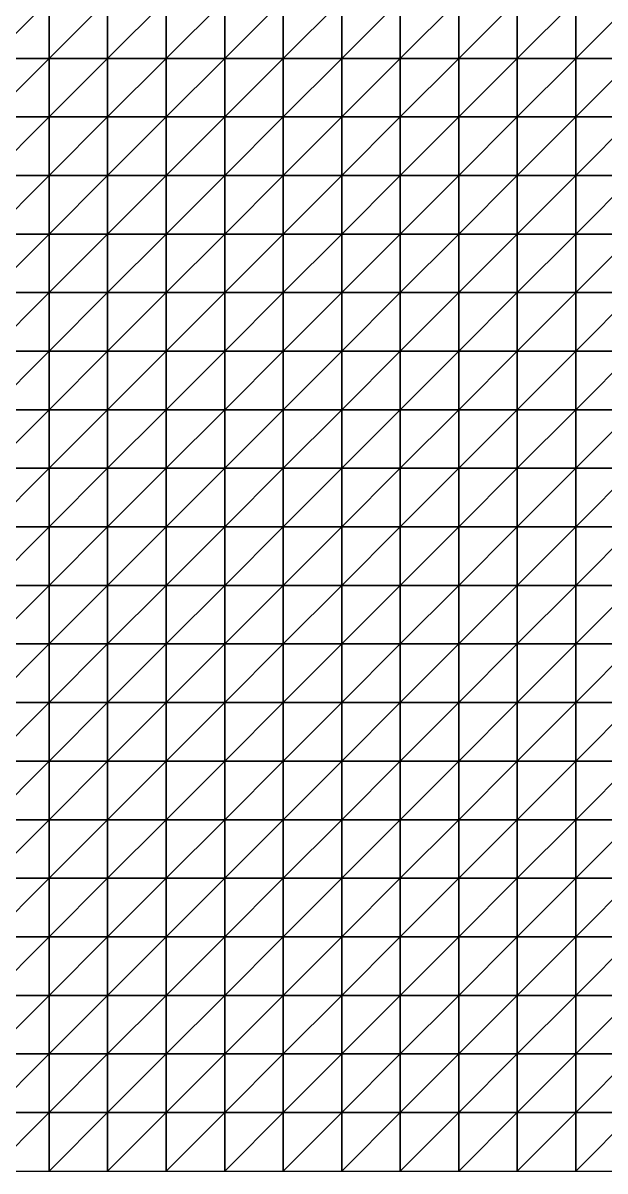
# Model space of a CAD drawing. Header units: metres. Extents: x 351000 to 353000, y 7455000 to 7457000.
# Drawn here: x 351738.8 to 351987.5, y 7455000 to 7455490.1 of the extents above; entities that cross this region are included whole.
import ezdxf

# ---------------------------------------------------------------- set-up
doc = ezdxf.new("R2010")
doc.units = ezdxf.units.M

msp = doc.modelspace()

# ---------------------------------------------------------------- linework, layer by layer
at = {"layer": 'TOPOGRAPHY'}
for points in [[(351725, 7455475, 1260.24), (351750, 7455475, 1261.61), (351750, 7455500, 1260.31)], [(351725, 7455475, 1260.24), (351750, 7455500, 1260.31), (351725, 7455500, 1258.76)], [(351750, 7455475, 1261.61), (351775, 7455475, 1263.9), (351775, 7455500, 1262.91)], [(351750, 7455475, 1261.61), (351775, 7455500, 1262.91), (351750, 7455500, 1260.31)], [(351775, 7455475, 1263.9), (351800, 7455475, 1267.08), (351800, 7455500, 1266.46)], [(351775, 7455475, 1263.9), (351800, 7455500, 1266.46), (351775, 7455500, 1262.91)], [(351800, 7455475, 1267.08), (351825, 7455475, 1271.04), (351825, 7455500, 1270.81)], [(351800, 7455475, 1267.08), (351825, 7455500, 1270.81), (351800, 7455500, 1266.46)], [(351825, 7455475, 1271.04), (351850, 7455475, 1275.57), (351850, 7455500, 1275.7)], [(351825, 7455475, 1271.04), (351850, 7455500, 1275.7), (351825, 7455500, 1270.81)], [(351850, 7455475, 1275.57), (351875, 7455475, 1280.41), (351875, 7455500, 1280.83)], [(351850, 7455475, 1275.57), (351875, 7455500, 1280.83), (351850, 7455500, 1275.7)], [(351875, 7455475, 1280.41), (351900, 7455475, 1285.26), (351900, 7455500, 1285.87)], [(351875, 7455475, 1280.41), (351900, 7455500, 1285.87), (351875, 7455500, 1280.83)], [(351900, 7455475, 1285.26), (351925, 7455475, 1289.78), (351925, 7455500, 1290.5)], [(351900, 7455475, 1285.26), (351925, 7455500, 1290.5), (351900, 7455500, 1285.87)], [(351925, 7455475, 1289.78), (351950, 7455475, 1293.7), (351950, 7455500, 1294.43)], [(351925, 7455475, 1289.78), (351950, 7455500, 1294.43), (351925, 7455500, 1290.5)], [(351950, 7455475, 1293.7), (351975, 7455475, 1296.78), (351975, 7455500, 1297.45)], [(351950, 7455475, 1293.7), (351975, 7455500, 1297.45), (351950, 7455500, 1294.43)], [(351975, 7455475, 1296.78), (352000, 7455475, 1298.85), (352000, 7455500, 1299.45)], [(351975, 7455475, 1296.78), (352000, 7455500, 1299.45), (351975, 7455500, 1297.45)], [(351725, 7455450, 1263.47), (351750, 7455450, 1264.4), (351750, 7455475, 1261.61)], [(351725, 7455450, 1263.47), (351750, 7455475, 1261.61), (351725, 7455475, 1260.24)], [(351750, 7455450, 1264.4), (351775, 7455450, 1266.05), (351775, 7455475, 1263.9)], [(351750, 7455450, 1264.4), (351775, 7455475, 1263.9), (351750, 7455475, 1261.61)], [(351775, 7455450, 1266.05), (351800, 7455450, 1268.46), (351800, 7455475, 1267.08)], [(351775, 7455450, 1266.05), (351800, 7455475, 1267.08), (351775, 7455475, 1263.9)], [(351800, 7455450, 1268.46), (351825, 7455450, 1271.6), (351825, 7455475, 1271.04)], [(351800, 7455450, 1268.46), (351825, 7455475, 1271.04), (351800, 7455475, 1267.08)], [(351825, 7455450, 1271.6), (351850, 7455450, 1275.35), (351850, 7455475, 1275.57)], [(351825, 7455450, 1271.6), (351850, 7455475, 1275.57), (351825, 7455475, 1271.04)], [(351850, 7455450, 1275.35), (351875, 7455450, 1279.52), (351875, 7455475, 1280.41)], [(351850, 7455450, 1275.35), (351875, 7455475, 1280.41), (351850, 7455475, 1275.57)], [(351875, 7455450, 1279.52), (351900, 7455450, 1283.84), (351900, 7455475, 1285.26)], [(351875, 7455450, 1279.52), (351900, 7455475, 1285.26), (351875, 7455475, 1280.41)], [(351900, 7455450, 1283.84), (351925, 7455450, 1288.04), (351925, 7455475, 1289.78)], [(351900, 7455450, 1283.84), (351925, 7455475, 1289.78), (351900, 7455475, 1285.26)], [(351925, 7455450, 1288.04), (351950, 7455450, 1291.84), (351950, 7455475, 1293.7)], [(351925, 7455450, 1288.04), (351950, 7455475, 1293.7), (351925, 7455475, 1289.78)], [(351950, 7455450, 1291.84), (351975, 7455450, 1294.97), (351975, 7455475, 1296.78)], [(351950, 7455450, 1291.84), (351975, 7455475, 1296.78), (351950, 7455475, 1293.7)], [(351975, 7455450, 1294.97), (352000, 7455450, 1297.26), (352000, 7455475, 1298.85)], [(351975, 7455450, 1294.97), (352000, 7455475, 1298.85), (351975, 7455475, 1296.78)], [(351725, 7455425, 1267.64), (351750, 7455425, 1267.94), (351750, 7455450, 1264.4)], [(351725, 7455425, 1267.64), (351750, 7455450, 1264.4), (351725, 7455450, 1263.47)], [(351750, 7455425, 1267.94), (351775, 7455425, 1268.72), (351775, 7455450, 1266.05)], [(351750, 7455425, 1267.94), (351775, 7455450, 1266.05), (351750, 7455450, 1264.4)], [(351775, 7455425, 1268.72), (351800, 7455425, 1270.11), (351800, 7455450, 1268.46)], [(351775, 7455425, 1268.72), (351800, 7455450, 1268.46), (351775, 7455450, 1266.05)], [(351800, 7455425, 1270.11), (351825, 7455425, 1272.17), (351825, 7455450, 1271.6)], [(351800, 7455425, 1270.11), (351825, 7455450, 1271.6), (351800, 7455450, 1268.46)], [(351825, 7455425, 1272.17), (351850, 7455425, 1274.88), (351850, 7455450, 1275.35)], [(351825, 7455425, 1272.17), (351850, 7455450, 1275.35), (351825, 7455450, 1271.6)], [(351850, 7455425, 1274.88), (351875, 7455425, 1278.14), (351875, 7455450, 1279.52)], [(351850, 7455425, 1274.88), (351875, 7455450, 1279.52), (351850, 7455450, 1275.35)], [(351875, 7455425, 1278.14), (351900, 7455425, 1281.77), (351900, 7455450, 1283.84)], [(351875, 7455425, 1278.14), (351900, 7455450, 1283.84), (351875, 7455450, 1279.52)], [(351900, 7455425, 1281.77), (351925, 7455425, 1285.53), (351925, 7455450, 1288.04)], [(351900, 7455425, 1281.77), (351925, 7455450, 1288.04), (351900, 7455450, 1283.84)], [(351925, 7455425, 1285.53), (351950, 7455425, 1289.17), (351950, 7455450, 1291.84)], [(351925, 7455425, 1285.53), (351950, 7455450, 1291.84), (351925, 7455450, 1288.04)], [(351950, 7455425, 1289.17), (351975, 7455425, 1292.43), (351975, 7455450, 1294.97)], [(351950, 7455425, 1289.17), (351975, 7455450, 1294.97), (351950, 7455450, 1291.84)], [(351975, 7455425, 1292.43), (352000, 7455425, 1295.07), (352000, 7455450, 1297.26)], [(351975, 7455425, 1292.43), (352000, 7455450, 1297.26), (351975, 7455450, 1294.97)], [(351725, 7455400, 1271.88), (351750, 7455400, 1271.5), (351750, 7455425, 1267.94)], [(351725, 7455400, 1271.88), (351750, 7455425, 1267.94), (351725, 7455425, 1267.64)], [(351750, 7455400, 1271.5), (351775, 7455400, 1271.36), (351775, 7455425, 1268.72)], [(351750, 7455400, 1271.5), (351775, 7455425, 1268.72), (351750, 7455425, 1267.94)], [(351775, 7455400, 1271.36), (351800, 7455400, 1271.69), (351800, 7455425, 1270.11)], [(351775, 7455400, 1271.36), (351800, 7455425, 1270.11), (351775, 7455425, 1268.72)], [(351800, 7455400, 1271.69), (351825, 7455400, 1272.63), (351825, 7455425, 1272.17)], [(351800, 7455400, 1271.69), (351825, 7455425, 1272.17), (351800, 7455425, 1270.11)], [(351825, 7455400, 1272.63), (351850, 7455400, 1274.25), (351850, 7455425, 1274.88)], [(351825, 7455400, 1272.63), (351850, 7455425, 1274.88), (351825, 7455425, 1272.17)], [(351850, 7455400, 1274.25), (351875, 7455400, 1276.56), (351875, 7455425, 1278.14)], [(351850, 7455400, 1274.25), (351875, 7455425, 1278.14), (351850, 7455425, 1274.88)], [(351875, 7455400, 1276.56), (351900, 7455400, 1279.46), (351900, 7455425, 1281.77)], [(351875, 7455400, 1276.56), (351900, 7455425, 1281.77), (351875, 7455425, 1278.14)], [(351900, 7455400, 1279.46), (351925, 7455400, 1282.78), (351925, 7455425, 1285.53)], [(351900, 7455400, 1279.46), (351925, 7455425, 1285.53), (351900, 7455425, 1281.77)], [(351925, 7455400, 1282.78), (351950, 7455400, 1286.28), (351950, 7455425, 1289.17)], [(351925, 7455400, 1282.78), (351950, 7455425, 1289.17), (351925, 7455425, 1285.53)], [(351950, 7455400, 1286.28), (351975, 7455400, 1289.72), (351975, 7455425, 1292.43)], [(351950, 7455400, 1286.28), (351975, 7455425, 1292.43), (351950, 7455425, 1289.17)], [(351975, 7455400, 1289.72), (352000, 7455400, 1292.81), (352000, 7455425, 1295.07)], [(351975, 7455400, 1289.72), (352000, 7455425, 1295.07), (351975, 7455425, 1292.43)], [(351725, 7455375, 1275.5), (351750, 7455375, 1274.55), (351750, 7455400, 1271.5)], [(351725, 7455375, 1275.5), (351750, 7455400, 1271.5), (351725, 7455400, 1271.88)], [(351750, 7455375, 1274.55), (351775, 7455375, 1273.66), (351775, 7455400, 1271.36)], [(351750, 7455375, 1274.55), (351775, 7455400, 1271.36), (351750, 7455400, 1271.5)], [(351775, 7455375, 1273.66), (351800, 7455375, 1273.09), (351800, 7455400, 1271.69)], [(351775, 7455375, 1273.66), (351800, 7455400, 1271.69), (351775, 7455400, 1271.36)], [(351800, 7455375, 1273.09), (351825, 7455375, 1273.07), (351825, 7455400, 1272.63)], [(351800, 7455375, 1273.09), (351825, 7455400, 1272.63), (351800, 7455400, 1271.69)], [(351825, 7455375, 1273.07), (351850, 7455375, 1273.77), (351850, 7455400, 1274.25)], [(351825, 7455375, 1273.07), (351850, 7455400, 1274.25), (351825, 7455400, 1272.63)], [(351850, 7455375, 1273.77), (351875, 7455375, 1275.25), (351875, 7455400, 1276.56)], [(351850, 7455375, 1273.77), (351875, 7455400, 1276.56), (351850, 7455400, 1274.25)], [(351875, 7455375, 1275.25), (351900, 7455375, 1277.51), (351900, 7455400, 1279.46)], [(351875, 7455375, 1275.25), (351900, 7455400, 1279.46), (351875, 7455400, 1276.56)], [(351900, 7455375, 1277.51), (351925, 7455375, 1280.43), (351925, 7455400, 1282.78)], [(351900, 7455375, 1277.51), (351925, 7455400, 1282.78), (351900, 7455400, 1279.46)], [(351925, 7455375, 1280.43), (351950, 7455375, 1283.82), (351950, 7455400, 1286.28)], [(351925, 7455375, 1280.43), (351950, 7455400, 1286.28), (351925, 7455400, 1282.78)], [(351950, 7455375, 1283.82), (351975, 7455375, 1287.42), (351975, 7455400, 1289.72)], [(351950, 7455375, 1283.82), (351975, 7455400, 1289.72), (351950, 7455400, 1286.28)], [(351975, 7455375, 1287.42), (352000, 7455375, 1290.95), (352000, 7455400, 1292.81)], [(351975, 7455375, 1287.42), (352000, 7455400, 1292.81), (351975, 7455400, 1289.72)], [(351725, 7455350, 1278.06), (351750, 7455350, 1276.84), (351750, 7455375, 1274.55)], [(351725, 7455350, 1278.06), (351750, 7455375, 1274.55), (351725, 7455375, 1275.5)], [(351750, 7455350, 1276.84), (351775, 7455350, 1275.53), (351775, 7455375, 1273.66)], [(351750, 7455350, 1276.84), (351775, 7455375, 1273.66), (351750, 7455375, 1274.55)], [(351775, 7455350, 1275.53), (351800, 7455350, 1274.43), (351800, 7455375, 1273.09)], [(351775, 7455350, 1275.53), (351800, 7455375, 1273.09), (351775, 7455375, 1273.66)], [(351800, 7455350, 1274.43), (351825, 7455350, 1273.8), (351825, 7455375, 1273.07)], [(351800, 7455350, 1274.43), (351825, 7455375, 1273.07), (351800, 7455375, 1273.09)], [(351825, 7455350, 1273.8), (351850, 7455350, 1273.86), (351850, 7455375, 1273.77)], [(351825, 7455350, 1273.8), (351850, 7455375, 1273.77), (351825, 7455375, 1273.07)], [(351850, 7455350, 1273.86), (351875, 7455350, 1274.74), (351875, 7455375, 1275.25)], [(351850, 7455350, 1273.86), (351875, 7455375, 1275.25), (351850, 7455375, 1273.77)], [(351875, 7455350, 1274.74), (351900, 7455350, 1276.5), (351900, 7455375, 1277.51)], [(351875, 7455350, 1274.74), (351900, 7455375, 1277.51), (351875, 7455375, 1275.25)], [(351900, 7455350, 1276.5), (351925, 7455350, 1279.08), (351925, 7455375, 1280.43)], [(351900, 7455350, 1276.5), (351925, 7455375, 1280.43), (351900, 7455375, 1277.51)], [(351925, 7455350, 1279.08), (351950, 7455350, 1282.32), (351950, 7455375, 1283.82)], [(351925, 7455350, 1279.08), (351950, 7455375, 1283.82), (351925, 7455375, 1280.43)], [(351950, 7455350, 1282.32), (351975, 7455350, 1285.98), (351975, 7455375, 1287.42)], [(351950, 7455350, 1282.32), (351975, 7455375, 1287.42), (351950, 7455375, 1283.82)], [(351975, 7455350, 1285.98), (352000, 7455350, 1289.78), (352000, 7455375, 1290.95)], [(351975, 7455350, 1285.98), (352000, 7455375, 1290.95), (351975, 7455375, 1287.42)], [(351725, 7455325, 1279.47), (351750, 7455325, 1278.38), (351750, 7455350, 1276.84)], [(351725, 7455325, 1279.47), (351750, 7455350, 1276.84), (351725, 7455350, 1278.06)], [(351750, 7455325, 1278.38), (351775, 7455325, 1277.11), (351775, 7455350, 1275.53)], [(351750, 7455325, 1278.38), (351775, 7455350, 1275.53), (351750, 7455350, 1276.84)], [(351775, 7455325, 1277.11), (351800, 7455325, 1275.93), (351800, 7455350, 1274.43)], [(351775, 7455325, 1277.11), (351800, 7455350, 1274.43), (351775, 7455350, 1275.53)], [(351800, 7455325, 1275.93), (351825, 7455325, 1275.12), (351825, 7455350, 1273.8)], [(351800, 7455325, 1275.93), (351825, 7455350, 1273.8), (351800, 7455350, 1274.43)], [(351825, 7455325, 1275.12), (351850, 7455325, 1274.9), (351850, 7455350, 1273.86)], [(351825, 7455325, 1275.12), (351850, 7455350, 1273.86), (351825, 7455350, 1273.8)], [(351850, 7455325, 1274.9), (351875, 7455325, 1275.45), (351875, 7455350, 1274.74)], [(351850, 7455325, 1274.9), (351875, 7455350, 1274.74), (351850, 7455350, 1273.86)], [(351875, 7455325, 1275.45), (351900, 7455325, 1276.85), (351900, 7455350, 1276.5)], [(351875, 7455325, 1275.45), (351900, 7455350, 1276.5), (351875, 7455350, 1274.74)], [(351900, 7455325, 1276.85), (351925, 7455325, 1279.1), (351925, 7455350, 1279.08)], [(351900, 7455325, 1276.85), (351925, 7455350, 1279.08), (351900, 7455350, 1276.5)], [(351925, 7455325, 1279.1), (351950, 7455325, 1282.09), (351950, 7455350, 1282.32)], [(351925, 7455325, 1279.1), (351950, 7455350, 1282.32), (351925, 7455350, 1279.08)], [(351950, 7455325, 1282.09), (351975, 7455325, 1285.61), (351975, 7455350, 1285.98)], [(351950, 7455325, 1282.09), (351975, 7455350, 1285.98), (351950, 7455350, 1282.32)], [(351975, 7455325, 1285.61), (352000, 7455325, 1289.39), (352000, 7455350, 1289.78)], [(351975, 7455325, 1285.61), (352000, 7455350, 1289.78), (351975, 7455350, 1285.98)], [(351725, 7455300, 1279.9), (351750, 7455300, 1279.39), (351750, 7455325, 1278.38)], [(351725, 7455300, 1279.9), (351750, 7455325, 1278.38), (351725, 7455325, 1279.47)], [(351750, 7455300, 1279.39), (351775, 7455300, 1278.63), (351775, 7455325, 1277.11)], [(351750, 7455300, 1279.39), (351775, 7455325, 1277.11), (351750, 7455325, 1278.38)], [(351775, 7455300, 1278.63), (351800, 7455300, 1277.85), (351800, 7455325, 1275.93)], [(351775, 7455300, 1278.63), (351800, 7455325, 1275.93), (351775, 7455325, 1277.11)], [(351800, 7455300, 1277.85), (351825, 7455300, 1277.26), (351825, 7455325, 1275.12)], [(351800, 7455300, 1277.85), (351825, 7455325, 1275.12), (351800, 7455325, 1275.93)], [(351825, 7455300, 1277.26), (351850, 7455300, 1277.1), (351850, 7455325, 1274.9)], [(351825, 7455300, 1277.26), (351850, 7455325, 1274.9), (351825, 7455325, 1275.12)], [(351850, 7455300, 1277.1), (351875, 7455300, 1277.54), (351875, 7455325, 1275.45)], [(351850, 7455300, 1277.1), (351875, 7455325, 1275.45), (351850, 7455325, 1274.9)], [(351875, 7455300, 1277.54), (351900, 7455300, 1278.68), (351900, 7455325, 1276.85)], [(351875, 7455300, 1277.54), (351900, 7455325, 1276.85), (351875, 7455325, 1275.45)], [(351900, 7455300, 1278.68), (351925, 7455300, 1280.57), (351925, 7455325, 1279.1)], [(351900, 7455300, 1278.68), (351925, 7455325, 1279.1), (351900, 7455325, 1276.85)], [(351925, 7455300, 1280.57), (351950, 7455300, 1283.13), (351950, 7455325, 1282.09)], [(351925, 7455300, 1280.57), (351950, 7455325, 1282.09), (351925, 7455325, 1279.1)], [(351950, 7455300, 1283.13), (351975, 7455300, 1286.23), (351975, 7455325, 1285.61)], [(351950, 7455300, 1283.13), (351975, 7455325, 1285.61), (351950, 7455325, 1282.09)], [(351975, 7455300, 1286.23), (352000, 7455300, 1289.65), (352000, 7455325, 1289.39)], [(351975, 7455300, 1286.23), (352000, 7455325, 1289.39), (351975, 7455325, 1285.61)], [(351725, 7455275, 1279.71), (351750, 7455275, 1280.14), (351750, 7455300, 1279.39)], [(351725, 7455275, 1279.71), (351750, 7455300, 1279.39), (351725, 7455300, 1279.9)], [(351750, 7455275, 1280.14), (351775, 7455275, 1280.28), (351775, 7455300, 1278.63)], [(351750, 7455275, 1280.14), (351775, 7455300, 1278.63), (351750, 7455300, 1279.39)], [(351775, 7455275, 1280.28), (351800, 7455275, 1280.25), (351800, 7455300, 1277.85)], [(351775, 7455275, 1280.28), (351800, 7455300, 1277.85), (351775, 7455300, 1278.63)], [(351800, 7455275, 1280.25), (351825, 7455275, 1280.23), (351825, 7455300, 1277.26)], [(351800, 7455275, 1280.25), (351825, 7455300, 1277.26), (351800, 7455300, 1277.85)], [(351825, 7455275, 1280.23), (351850, 7455275, 1280.38), (351850, 7455300, 1277.1)], [(351825, 7455275, 1280.23), (351850, 7455300, 1277.1), (351825, 7455300, 1277.26)], [(351850, 7455275, 1280.38), (351875, 7455275, 1280.85), (351875, 7455300, 1277.54)], [(351850, 7455275, 1280.38), (351875, 7455300, 1277.54), (351850, 7455300, 1277.1)], [(351875, 7455275, 1280.85), (351900, 7455275, 1281.77), (351900, 7455300, 1278.68)], [(351875, 7455275, 1280.85), (351900, 7455300, 1278.68), (351875, 7455300, 1277.54)], [(351900, 7455275, 1281.77), (351925, 7455275, 1283.21), (351925, 7455300, 1280.57)], [(351900, 7455275, 1281.77), (351925, 7455300, 1280.57), (351900, 7455300, 1278.68)], [(351925, 7455275, 1283.21), (351950, 7455275, 1285.16), (351950, 7455300, 1283.13)], [(351925, 7455275, 1283.21), (351950, 7455300, 1283.13), (351925, 7455300, 1280.57)], [(351950, 7455275, 1285.16), (351975, 7455275, 1287.56), (351975, 7455300, 1286.23)], [(351950, 7455275, 1285.16), (351975, 7455300, 1286.23), (351950, 7455300, 1283.13)], [(351975, 7455275, 1287.56), (352000, 7455275, 1290.26), (352000, 7455300, 1289.65)], [(351975, 7455275, 1287.56), (352000, 7455300, 1289.65), (351975, 7455300, 1286.23)], [(351725, 7455250, 1279.25), (351750, 7455250, 1280.83), (351750, 7455275, 1280.14)], [(351725, 7455250, 1279.25), (351750, 7455275, 1280.14), (351725, 7455275, 1279.71)], [(351750, 7455250, 1280.83), (351775, 7455250, 1282.08), (351775, 7455275, 1280.28)], [(351750, 7455250, 1280.83), (351775, 7455275, 1280.28), (351750, 7455275, 1280.14)], [(351775, 7455250, 1282.08), (351800, 7455250, 1283.03), (351800, 7455275, 1280.25)], [(351775, 7455250, 1282.08), (351800, 7455275, 1280.25), (351775, 7455275, 1280.28)], [(351800, 7455250, 1283.03), (351825, 7455250, 1283.74), (351825, 7455275, 1280.23)], [(351800, 7455250, 1283.03), (351825, 7455275, 1280.23), (351800, 7455275, 1280.25)], [(351825, 7455250, 1283.74), (351850, 7455250, 1284.33), (351850, 7455275, 1280.38)], [(351825, 7455250, 1283.74), (351850, 7455275, 1280.38), (351825, 7455275, 1280.23)], [(351850, 7455250, 1284.33), (351875, 7455250, 1284.92), (351875, 7455275, 1280.85)], [(351850, 7455250, 1284.33), (351875, 7455275, 1280.85), (351850, 7455275, 1280.38)], [(351875, 7455250, 1284.92), (351900, 7455250, 1285.61), (351900, 7455275, 1281.77)], [(351875, 7455250, 1284.92), (351900, 7455275, 1281.77), (351875, 7455275, 1280.85)], [(351900, 7455250, 1285.61), (351925, 7455250, 1286.52), (351925, 7455275, 1283.21)], [(351900, 7455250, 1285.61), (351925, 7455275, 1283.21), (351900, 7455275, 1281.77)], [(351925, 7455250, 1286.52), (351950, 7455250, 1287.71), (351950, 7455275, 1285.16)], [(351925, 7455250, 1286.52), (351950, 7455275, 1285.16), (351925, 7455275, 1283.21)], [(351950, 7455250, 1287.71), (351975, 7455250, 1289.19), (351975, 7455275, 1287.56)], [(351950, 7455250, 1287.71), (351975, 7455275, 1287.56), (351950, 7455275, 1285.16)], [(351975, 7455250, 1289.19), (352000, 7455250, 1290.92), (352000, 7455275, 1290.26)], [(351975, 7455250, 1289.19), (352000, 7455275, 1290.26), (351975, 7455275, 1287.56)], [(351725, 7455225, 1278.76), (351750, 7455225, 1281.49), (351750, 7455250, 1280.83)], [(351725, 7455225, 1278.76), (351750, 7455250, 1280.83), (351725, 7455250, 1279.25)], [(351750, 7455225, 1281.49), (351775, 7455225, 1283.86), (351775, 7455250, 1282.08)], [(351750, 7455225, 1281.49), (351775, 7455250, 1282.08), (351750, 7455250, 1280.83)], [(351775, 7455225, 1283.86), (351800, 7455225, 1285.8), (351800, 7455250, 1283.03)], [(351775, 7455225, 1283.86), (351800, 7455250, 1283.03), (351775, 7455250, 1282.08)], [(351800, 7455225, 1285.8), (351825, 7455225, 1287.28), (351825, 7455250, 1283.74)], [(351800, 7455225, 1285.8), (351825, 7455250, 1283.74), (351800, 7455250, 1283.03)], [(351825, 7455225, 1287.28), (351850, 7455225, 1288.33), (351850, 7455250, 1284.33)], [(351825, 7455225, 1287.28), (351850, 7455250, 1284.33), (351825, 7455250, 1283.74)], [(351850, 7455225, 1288.33), (351875, 7455225, 1289.03), (351875, 7455250, 1284.92)], [(351850, 7455225, 1288.33), (351875, 7455250, 1284.92), (351850, 7455250, 1284.33)], [(351875, 7455225, 1289.03), (351900, 7455225, 1289.5), (351900, 7455250, 1285.61)], [(351875, 7455225, 1289.03), (351900, 7455250, 1285.61), (351875, 7455250, 1284.92)], [(351900, 7455225, 1289.5), (351925, 7455225, 1289.86), (351925, 7455250, 1286.52)], [(351900, 7455225, 1289.5), (351925, 7455250, 1286.52), (351900, 7455250, 1285.61)], [(351925, 7455225, 1289.86), (351950, 7455225, 1290.24), (351950, 7455250, 1287.71)], [(351925, 7455225, 1289.86), (351950, 7455250, 1287.71), (351925, 7455250, 1286.52)], [(351950, 7455225, 1290.24), (351975, 7455225, 1290.73), (351975, 7455250, 1289.19)], [(351950, 7455225, 1290.24), (351975, 7455250, 1289.19), (351950, 7455250, 1287.71)], [(351975, 7455225, 1290.73), (352000, 7455225, 1291.41), (352000, 7455250, 1290.92)], [(351975, 7455225, 1290.73), (352000, 7455250, 1290.92), (351975, 7455250, 1289.19)], [(351725, 7455200, 1278.29), (351750, 7455200, 1281.95), (351750, 7455225, 1281.49)], [(351725, 7455200, 1278.29), (351750, 7455225, 1281.49), (351725, 7455225, 1278.76)], [(351750, 7455200, 1281.95), (351775, 7455200, 1285.25), (351775, 7455225, 1283.86)], [(351750, 7455200, 1281.95), (351775, 7455225, 1283.86), (351750, 7455225, 1281.49)], [(351775, 7455200, 1285.25), (351800, 7455200, 1288.03), (351800, 7455225, 1285.8)], [(351775, 7455200, 1285.25), (351800, 7455225, 1285.8), (351775, 7455225, 1283.86)], [(351800, 7455200, 1288.03), (351825, 7455200, 1290.16), (351825, 7455225, 1287.28)], [(351800, 7455200, 1288.03), (351825, 7455225, 1287.28), (351800, 7455225, 1285.8)], [(351825, 7455200, 1290.16), (351850, 7455200, 1291.62), (351850, 7455225, 1288.33)], [(351825, 7455200, 1290.16), (351850, 7455225, 1288.33), (351825, 7455225, 1287.28)], [(351850, 7455200, 1291.62), (351875, 7455200, 1292.45), (351875, 7455225, 1289.03)], [(351850, 7455200, 1291.62), (351875, 7455225, 1289.03), (351850, 7455225, 1288.33)], [(351875, 7455200, 1292.45), (351900, 7455200, 1292.74), (351900, 7455225, 1289.5)], [(351875, 7455200, 1292.45), (351900, 7455225, 1289.5), (351875, 7455225, 1289.03)], [(351900, 7455200, 1292.74), (351925, 7455200, 1292.63), (351925, 7455225, 1289.86)], [(351900, 7455200, 1292.74), (351925, 7455225, 1289.86), (351900, 7455225, 1289.5)], [(351925, 7455200, 1292.63), (351950, 7455200, 1292.3), (351950, 7455225, 1290.24)], [(351925, 7455200, 1292.63), (351950, 7455225, 1290.24), (351925, 7455225, 1289.86)], [(351950, 7455200, 1292.3), (351975, 7455200, 1291.91), (351975, 7455225, 1290.73)], [(351950, 7455200, 1292.3), (351975, 7455225, 1290.73), (351950, 7455225, 1290.24)], [(351975, 7455200, 1291.91), (352000, 7455200, 1291.63), (352000, 7455225, 1291.41)], [(351975, 7455200, 1291.91), (352000, 7455225, 1291.41), (351975, 7455225, 1290.73)], [(351725, 7455175, 1277.7), (351750, 7455175, 1281.91), (351750, 7455200, 1281.95)], [(351725, 7455175, 1277.7), (351750, 7455200, 1281.95), (351725, 7455200, 1278.29)], [(351750, 7455175, 1281.91), (351775, 7455175, 1285.8), (351775, 7455200, 1285.25)], [(351750, 7455175, 1281.91), (351775, 7455200, 1285.25), (351750, 7455200, 1281.95)], [(351775, 7455175, 1285.8), (351800, 7455175, 1289.13), (351800, 7455200, 1288.03)], [(351775, 7455175, 1285.8), (351800, 7455200, 1288.03), (351775, 7455200, 1285.25)], [(351800, 7455175, 1289.13), (351825, 7455175, 1291.75), (351825, 7455200, 1290.16)], [(351800, 7455175, 1289.13), (351825, 7455200, 1290.16), (351800, 7455200, 1288.03)], [(351825, 7455175, 1291.75), (351850, 7455175, 1293.55), (351850, 7455200, 1291.62)], [(351825, 7455175, 1291.75), (351850, 7455200, 1291.62), (351825, 7455200, 1290.16)], [(351850, 7455175, 1293.55), (351875, 7455175, 1294.54), (351875, 7455200, 1292.45)], [(351850, 7455175, 1293.55), (351875, 7455200, 1292.45), (351850, 7455200, 1291.62)], [(351875, 7455175, 1294.54), (351900, 7455175, 1294.77), (351900, 7455200, 1292.74)], [(351875, 7455175, 1294.54), (351900, 7455200, 1292.74), (351875, 7455200, 1292.45)], [(351900, 7455175, 1294.77), (351925, 7455175, 1294.39), (351925, 7455200, 1292.63)], [(351900, 7455175, 1294.77), (351925, 7455200, 1292.63), (351900, 7455200, 1292.74)], [(351925, 7455175, 1294.39), (351950, 7455175, 1293.6), (351950, 7455200, 1292.3)], [(351925, 7455175, 1294.39), (351950, 7455200, 1292.3), (351925, 7455200, 1292.63)], [(351950, 7455175, 1293.6), (351975, 7455175, 1292.62), (351975, 7455200, 1291.91)], [(351950, 7455175, 1293.6), (351975, 7455200, 1291.91), (351950, 7455200, 1292.3)], [(351975, 7455175, 1292.62), (352000, 7455175, 1291.66), (352000, 7455200, 1291.63)], [(351975, 7455175, 1292.62), (352000, 7455200, 1291.63), (351975, 7455200, 1291.91)], [(351725, 7455150, 1276.7), (351750, 7455150, 1281), (351750, 7455175, 1281.91)], [(351725, 7455150, 1276.7), (351750, 7455175, 1281.91), (351725, 7455175, 1277.7)], [(351750, 7455150, 1281), (351775, 7455150, 1285.07), (351775, 7455175, 1285.8)], [(351750, 7455150, 1281), (351775, 7455175, 1285.8), (351750, 7455175, 1281.91)], [(351775, 7455150, 1285.07), (351800, 7455150, 1288.66), (351800, 7455175, 1289.13)], [(351775, 7455150, 1285.07), (351800, 7455175, 1289.13), (351775, 7455175, 1285.8)], [(351800, 7455150, 1288.66), (351825, 7455150, 1291.57), (351825, 7455175, 1291.75)], [(351800, 7455150, 1288.66), (351825, 7455175, 1291.75), (351800, 7455175, 1289.13)], [(351825, 7455150, 1291.57), (351850, 7455150, 1293.67), (351850, 7455175, 1293.55)], [(351825, 7455150, 1291.57), (351850, 7455175, 1293.55), (351825, 7455175, 1291.75)], [(351850, 7455150, 1293.67), (351875, 7455150, 1294.89), (351875, 7455175, 1294.54)], [(351850, 7455150, 1293.67), (351875, 7455175, 1294.54), (351850, 7455175, 1293.55)], [(351875, 7455150, 1294.89), (351900, 7455150, 1295.28), (351900, 7455175, 1294.77)], [(351875, 7455150, 1294.89), (351900, 7455175, 1294.77), (351875, 7455175, 1294.54)], [(351900, 7455150, 1295.28), (351925, 7455150, 1294.94), (351925, 7455175, 1294.39)], [(351900, 7455150, 1295.28), (351925, 7455175, 1294.39), (351900, 7455175, 1294.77)], [(351925, 7455150, 1294.94), (351950, 7455150, 1294.07), (351950, 7455175, 1293.6)], [(351925, 7455150, 1294.94), (351950, 7455175, 1293.6), (351925, 7455175, 1294.39)], [(351950, 7455150, 1294.07), (351975, 7455150, 1292.89), (351975, 7455175, 1292.62)], [(351950, 7455150, 1294.07), (351975, 7455175, 1292.62), (351950, 7455175, 1293.6)], [(351975, 7455150, 1292.89), (352000, 7455150, 1291.66), (352000, 7455175, 1291.66)], [(351975, 7455150, 1292.89), (352000, 7455175, 1291.66), (351975, 7455175, 1292.62)], [(351725, 7455125, 1275.04), (351750, 7455125, 1278.95), (351750, 7455150, 1281)], [(351725, 7455125, 1275.04), (351750, 7455150, 1281), (351725, 7455150, 1276.7)], [(351750, 7455125, 1278.95), (351775, 7455125, 1282.82), (351775, 7455150, 1285.07)], [(351750, 7455125, 1278.95), (351775, 7455150, 1285.07), (351750, 7455150, 1281)], [(351775, 7455125, 1282.82), (351800, 7455125, 1286.38), (351800, 7455150, 1288.66)], [(351775, 7455125, 1282.82), (351800, 7455150, 1288.66), (351775, 7455150, 1285.07)], [(351800, 7455125, 1286.38), (351825, 7455125, 1289.44), (351825, 7455150, 1291.57)], [(351800, 7455125, 1286.38), (351825, 7455150, 1291.57), (351800, 7455150, 1288.66)], [(351825, 7455125, 1289.44), (351850, 7455125, 1291.82), (351850, 7455150, 1293.67)], [(351825, 7455125, 1289.44), (351850, 7455150, 1293.67), (351825, 7455150, 1291.57)], [(351850, 7455125, 1291.82), (351875, 7455125, 1293.42), (351875, 7455150, 1294.89)], [(351850, 7455125, 1291.82), (351875, 7455150, 1294.89), (351850, 7455150, 1293.67)], [(351875, 7455125, 1293.42), (351900, 7455125, 1294.22), (351900, 7455150, 1295.28)], [(351875, 7455125, 1293.42), (351900, 7455150, 1295.28), (351875, 7455150, 1294.89)], [(351900, 7455125, 1294.22), (351925, 7455125, 1294.29), (351925, 7455150, 1294.94)], [(351900, 7455125, 1294.22), (351925, 7455150, 1294.94), (351900, 7455150, 1295.28)], [(351925, 7455125, 1294.29), (351950, 7455125, 1293.76), (351950, 7455150, 1294.07)], [(351925, 7455125, 1294.29), (351950, 7455150, 1294.07), (351925, 7455150, 1294.94)], [(351950, 7455125, 1293.76), (351975, 7455125, 1292.84), (351975, 7455150, 1292.89)], [(351950, 7455125, 1293.76), (351975, 7455150, 1292.89), (351950, 7455150, 1294.07)], [(351975, 7455125, 1292.84), (352000, 7455125, 1291.75), (352000, 7455150, 1291.66)], [(351975, 7455125, 1292.84), (352000, 7455150, 1291.66), (351975, 7455150, 1292.89)], [(351725, 7455100, 1272.53), (351750, 7455100, 1275.7), (351750, 7455125, 1278.95)], [(351725, 7455100, 1272.53), (351750, 7455125, 1278.95), (351725, 7455125, 1275.04)], [(351750, 7455100, 1275.7), (351775, 7455100, 1279.06), (351775, 7455125, 1282.82)], [(351750, 7455100, 1275.7), (351775, 7455125, 1282.82), (351750, 7455125, 1278.95)], [(351775, 7455100, 1279.06), (351800, 7455100, 1282.41), (351800, 7455125, 1286.38)], [(351775, 7455100, 1279.06), (351800, 7455125, 1286.38), (351775, 7455125, 1282.82)], [(351800, 7455100, 1282.41), (351825, 7455100, 1285.52), (351825, 7455125, 1289.44)], [(351800, 7455100, 1282.41), (351825, 7455125, 1289.44), (351800, 7455125, 1286.38)], [(351825, 7455100, 1285.52), (351850, 7455100, 1288.21), (351850, 7455125, 1291.82)], [(351825, 7455100, 1285.52), (351850, 7455125, 1291.82), (351825, 7455125, 1289.44)], [(351850, 7455100, 1288.21), (351875, 7455100, 1290.33), (351875, 7455125, 1293.42)], [(351850, 7455100, 1288.21), (351875, 7455125, 1293.42), (351850, 7455125, 1291.82)], [(351875, 7455100, 1290.33), (351900, 7455100, 1291.8), (351900, 7455125, 1294.22)], [(351875, 7455100, 1290.33), (351900, 7455125, 1294.22), (351875, 7455125, 1293.42)], [(351900, 7455100, 1291.8), (351925, 7455100, 1292.61), (351925, 7455125, 1294.29)], [(351900, 7455100, 1291.8), (351925, 7455125, 1294.29), (351900, 7455125, 1294.22)], [(351925, 7455100, 1292.61), (351950, 7455100, 1292.81), (351950, 7455125, 1293.76)], [(351925, 7455100, 1292.61), (351950, 7455125, 1293.76), (351925, 7455125, 1294.29)], [(351950, 7455100, 1292.81), (351975, 7455100, 1292.54), (351975, 7455125, 1292.84)], [(351950, 7455100, 1292.81), (351975, 7455125, 1292.84), (351950, 7455125, 1293.76)], [(351975, 7455100, 1292.54), (352000, 7455100, 1291.97), (352000, 7455125, 1291.75)], [(351975, 7455100, 1292.54), (352000, 7455125, 1291.75), (351975, 7455125, 1292.84)], [(351725, 7455075, 1269.22), (351750, 7455075, 1271.44), (351750, 7455100, 1275.7)], [(351725, 7455075, 1269.22), (351750, 7455100, 1275.7), (351725, 7455100, 1272.53)], [(351750, 7455075, 1271.44), (351775, 7455075, 1274.13), (351775, 7455100, 1279.06)], [(351750, 7455075, 1271.44), (351775, 7455100, 1279.06), (351750, 7455100, 1275.7)], [(351775, 7455075, 1274.13), (351800, 7455075, 1277.12), (351800, 7455100, 1282.41)], [(351775, 7455075, 1274.13), (351800, 7455100, 1282.41), (351775, 7455100, 1279.06)], [(351800, 7455075, 1277.12), (351825, 7455075, 1280.24), (351825, 7455100, 1285.52)], [(351800, 7455075, 1277.12), (351825, 7455100, 1285.52), (351800, 7455100, 1282.41)], [(351825, 7455075, 1280.24), (351850, 7455075, 1283.27), (351850, 7455100, 1288.21)], [(351825, 7455075, 1280.24), (351850, 7455100, 1288.21), (351825, 7455100, 1285.52)], [(351850, 7455075, 1283.27), (351875, 7455075, 1286.03), (351875, 7455100, 1290.33)], [(351850, 7455075, 1283.27), (351875, 7455100, 1290.33), (351850, 7455100, 1288.21)], [(351875, 7455075, 1286.03), (351900, 7455075, 1288.34), (351900, 7455100, 1291.8)], [(351875, 7455075, 1286.03), (351900, 7455100, 1291.8), (351875, 7455100, 1290.33)], [(351900, 7455075, 1288.34), (351925, 7455075, 1290.12), (351925, 7455100, 1292.61)], [(351900, 7455075, 1288.34), (351925, 7455100, 1292.61), (351900, 7455100, 1291.8)], [(351925, 7455075, 1290.12), (351950, 7455075, 1291.31), (351950, 7455100, 1292.81)], [(351925, 7455075, 1290.12), (351950, 7455100, 1292.81), (351925, 7455100, 1292.61)], [(351950, 7455075, 1291.31), (351975, 7455075, 1291.95), (351975, 7455100, 1292.54)], [(351950, 7455075, 1291.31), (351975, 7455100, 1292.54), (351950, 7455100, 1292.81)], [(351975, 7455075, 1291.95), (352000, 7455075, 1292.12), (352000, 7455100, 1291.97)], [(351975, 7455075, 1291.95), (352000, 7455100, 1291.97), (351975, 7455100, 1292.54)], [(351725, 7455050, 1265.37), (351750, 7455050, 1266.59), (351750, 7455075, 1271.44)], [(351725, 7455050, 1265.37), (351750, 7455075, 1271.44), (351725, 7455075, 1269.22)], [(351750, 7455050, 1266.59), (351775, 7455050, 1268.54), (351775, 7455075, 1274.13)], [(351750, 7455050, 1266.59), (351775, 7455075, 1274.13), (351750, 7455075, 1271.44)], [(351775, 7455050, 1268.54), (351800, 7455050, 1271.15), (351800, 7455075, 1277.12)], [(351775, 7455050, 1268.54), (351800, 7455075, 1277.12), (351775, 7455075, 1274.13)], [(351800, 7455050, 1271.15), (351825, 7455050, 1274.23), (351825, 7455075, 1280.24)], [(351800, 7455050, 1271.15), (351825, 7455075, 1280.24), (351800, 7455075, 1277.12)], [(351825, 7455050, 1274.23), (351850, 7455050, 1277.59), (351850, 7455075, 1283.27)], [(351825, 7455050, 1274.23), (351850, 7455075, 1283.27), (351825, 7455075, 1280.24)], [(351850, 7455050, 1277.59), (351875, 7455050, 1280.98), (351875, 7455075, 1286.03)], [(351850, 7455050, 1277.59), (351875, 7455075, 1286.03), (351850, 7455075, 1283.27)], [(351875, 7455050, 1280.98), (351900, 7455050, 1284.18), (351900, 7455075, 1288.34)], [(351875, 7455050, 1280.98), (351900, 7455075, 1288.34), (351875, 7455075, 1286.03)], [(351900, 7455050, 1284.18), (351925, 7455050, 1286.97), (351925, 7455075, 1290.12)], [(351900, 7455050, 1284.18), (351925, 7455075, 1290.12), (351900, 7455075, 1288.34)], [(351925, 7455050, 1286.97), (351950, 7455050, 1289.23), (351950, 7455075, 1291.31)], [(351925, 7455050, 1286.97), (351950, 7455075, 1291.31), (351925, 7455075, 1290.12)], [(351950, 7455050, 1289.23), (351975, 7455050, 1290.86), (351975, 7455075, 1291.95)], [(351950, 7455050, 1289.23), (351975, 7455075, 1291.95), (351950, 7455075, 1291.31)], [(351975, 7455050, 1290.86), (352000, 7455050, 1291.85), (352000, 7455075, 1292.12)], [(351975, 7455050, 1290.86), (352000, 7455075, 1292.12), (351975, 7455075, 1291.95)], [(351725, 7455025, 1261.41), (351750, 7455025, 1261.7), (351750, 7455050, 1266.59)], [(351725, 7455025, 1261.41), (351750, 7455050, 1266.59), (351725, 7455050, 1265.37)], [(351750, 7455025, 1261.7), (351775, 7455025, 1262.95), (351775, 7455050, 1268.54)], [(351750, 7455025, 1261.7), (351775, 7455050, 1268.54), (351750, 7455050, 1266.59)], [(351775, 7455025, 1262.95), (351800, 7455025, 1265.14), (351800, 7455050, 1271.15)], [(351775, 7455025, 1262.95), (351800, 7455050, 1271.15), (351775, 7455050, 1268.54)], [(351800, 7455025, 1265.14), (351825, 7455025, 1268.13), (351825, 7455050, 1274.23)], [(351800, 7455025, 1265.14), (351825, 7455050, 1274.23), (351800, 7455050, 1271.15)], [(351825, 7455025, 1268.13), (351850, 7455025, 1271.71), (351850, 7455050, 1277.59)], [(351825, 7455025, 1268.13), (351850, 7455050, 1277.59), (351825, 7455050, 1274.23)], [(351850, 7455025, 1271.71), (351875, 7455025, 1275.61), (351875, 7455050, 1280.98)], [(351850, 7455025, 1271.71), (351875, 7455050, 1280.98), (351850, 7455050, 1277.59)], [(351875, 7455025, 1275.61), (351900, 7455025, 1279.54), (351900, 7455050, 1284.18)], [(351875, 7455025, 1275.61), (351900, 7455050, 1284.18), (351875, 7455050, 1280.98)], [(351900, 7455025, 1279.54), (351925, 7455025, 1283.22), (351925, 7455050, 1286.97)], [(351900, 7455025, 1279.54), (351925, 7455050, 1286.97), (351900, 7455050, 1284.18)], [(351925, 7455025, 1283.22), (351950, 7455025, 1286.41), (351950, 7455050, 1289.23)], [(351925, 7455025, 1283.22), (351950, 7455050, 1289.23), (351925, 7455050, 1286.97)], [(351950, 7455025, 1286.41), (351975, 7455025, 1288.92), (351975, 7455050, 1290.86)], [(351950, 7455025, 1286.41), (351975, 7455050, 1290.86), (351950, 7455050, 1289.23)], [(351975, 7455025, 1288.92), (352000, 7455025, 1290.65), (352000, 7455050, 1291.85)], [(351975, 7455025, 1288.92), (352000, 7455050, 1291.85), (351975, 7455050, 1290.86)], [(351725, 7455000, 1257.79), (351750, 7455000, 1257.32), (351750, 7455025, 1261.7)], [(351725, 7455000, 1257.79), (351750, 7455025, 1261.7), (351725, 7455025, 1261.41)], [(351750, 7455000, 1257.32), (351775, 7455000, 1257.95), (351775, 7455025, 1262.95)], [(351750, 7455000, 1257.32), (351775, 7455025, 1262.95), (351750, 7455025, 1261.7)], [(351775, 7455000, 1257.95), (351800, 7455000, 1259.69), (351800, 7455025, 1265.14)], [(351775, 7455000, 1257.95), (351800, 7455025, 1265.14), (351775, 7455025, 1262.95)], [(351800, 7455000, 1259.69), (351825, 7455000, 1262.45), (351825, 7455025, 1268.13)], [(351800, 7455000, 1259.69), (351825, 7455025, 1268.13), (351800, 7455025, 1265.14)], [(351825, 7455000, 1262.45), (351850, 7455000, 1266.03), (351850, 7455025, 1271.71)], [(351825, 7455000, 1262.45), (351850, 7455025, 1271.71), (351825, 7455025, 1268.13)], [(351850, 7455000, 1266.03), (351875, 7455000, 1270.17), (351875, 7455025, 1275.61)], [(351850, 7455000, 1266.03), (351875, 7455025, 1275.61), (351850, 7455025, 1271.71)], [(351875, 7455000, 1270.17), (351900, 7455000, 1274.54), (351900, 7455025, 1279.54)], [(351875, 7455000, 1270.17), (351900, 7455025, 1279.54), (351875, 7455025, 1275.61)], [(351900, 7455000, 1274.54), (351925, 7455000, 1278.79), (351925, 7455025, 1283.22)], [(351900, 7455000, 1274.54), (351925, 7455025, 1283.22), (351900, 7455025, 1279.54)], [(351925, 7455000, 1278.79), (351950, 7455000, 1282.63), (351950, 7455025, 1286.41)], [(351925, 7455000, 1278.79), (351950, 7455025, 1286.41), (351925, 7455025, 1283.22)], [(351950, 7455000, 1282.63), (351975, 7455000, 1285.78), (351975, 7455025, 1288.92)], [(351950, 7455000, 1282.63), (351975, 7455025, 1288.92), (351950, 7455025, 1286.41)], [(351975, 7455000, 1285.78), (352000, 7455000, 1288.05), (352000, 7455025, 1290.65)], [(351975, 7455000, 1285.78), (352000, 7455025, 1290.65), (351975, 7455025, 1288.92)]]:
    msp.add_3dface(points, dxfattribs=at)

doc.saveas('drawing.dxf')
